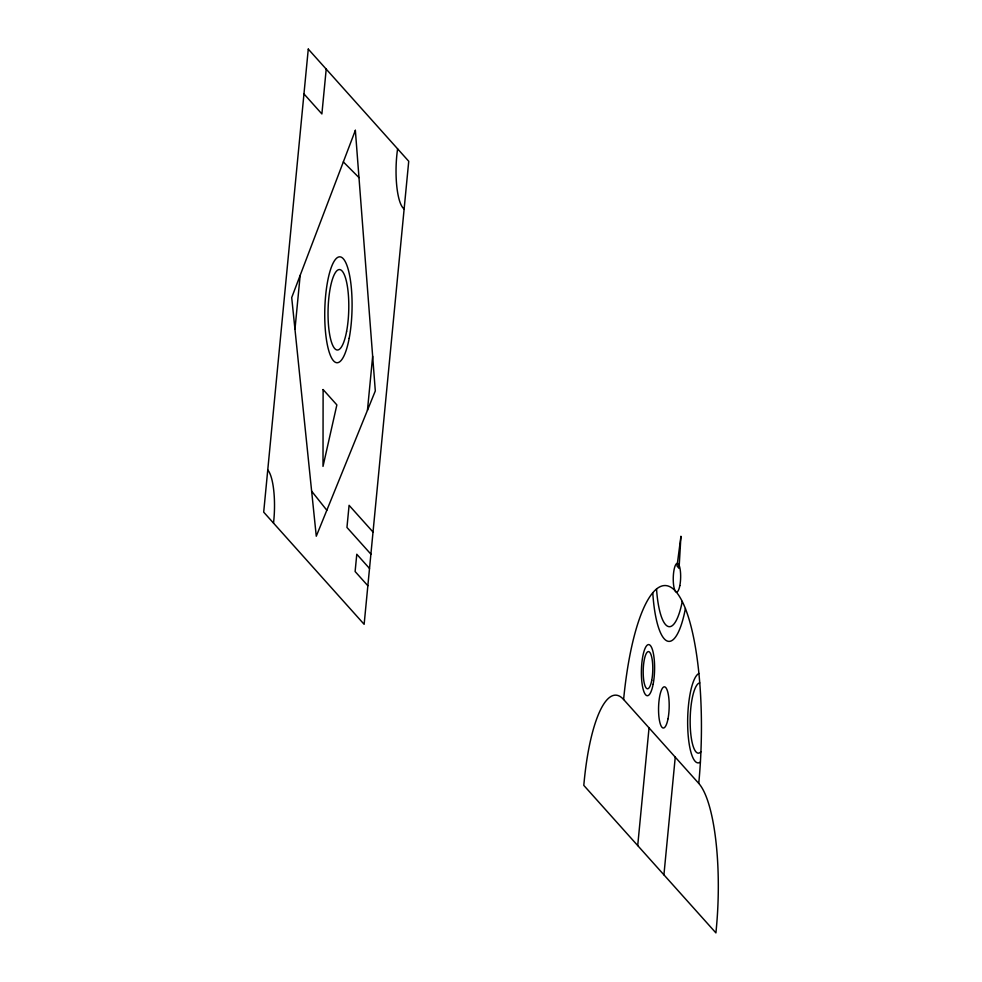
<?xml version="1.0" encoding="UTF-8"?>
<svg xmlns="http://www.w3.org/2000/svg" width="982" height="982" viewBox="0 0 982 982"><rect width="100%" height="100%" fill="white"/><g stroke="black" fill="none" stroke-linecap="round" stroke-linejoin="round"><path stroke-width="1.47" d="M294.968 329.289L300.161 275.365M326.208 69.121L321.887 113.937L303.954 93.904M367.464 410.231L372.657 356.319M637.711 845.588L649.041 727.908M663.918 874.852L675.248 757.171M343.344 161.907L358.982 177.607M623.607 699.503L698.754 783.403A118.282 30.381 -88.5 0 1 716.271 929.107L715.915 932.9L583.787 785.367L584.155 781.574A118.282 30.381 -88.5 0 1 623.607 699.503A155.966 40.066 -88.5 0 1 675.641 591.299A155.966 40.066 -88.5 0 1 698.754 783.403M373.025 532.035L349.089 505.313L346.953 527.444L370.901 554.167M369.514 568.468L356.785 554.241L355.116 571.524L367.857 585.751M311.638 491.172L326.834 510.259M685.399 608.582A71.981 18.486 -88.5 0 1 666.827 640.841A71.981 18.486 -88.5 0 1 652.772 592.76M682.257 601.475A57.287 14.718 -88.5 0 1 667.65 626.258A57.287 14.718 -88.5 0 1 656.528 588.991M700.399 762.032A44.902 11.539 -88.5 0 1 687.67 725.133A44.902 11.539 -88.5 0 1 698.902 673.468M700.915 751.758A35.143 9.022 -88.5 0 1 690.174 723.587A35.143 9.022 -88.5 0 1 699.749 682.895M404.142 208.933A42.312 10.863 -88.5 0 1 397.612 148.859M267.755 469.961A40.888 10.507 -88.5 0 1 273.512 523.099M323.115 389.559L323.004 466.401L336.863 404.903L323.115 389.559M680.919 536.418L679.053 568.357L677.04 566.013L680.919 536.418M308.274 49.1L263.692 512.138L364.138 624.307L408.733 161.269L308.274 49.1M355.361 130.324L291.703 297.583L316.278 536.221L375.308 390.934L355.361 130.324M679.839 585.591A14.349 3.683 -88.5 0 0 677.519 563.386A14.349 3.683 -88.5 0 0 673.492 584.143A14.349 3.683 -88.5 0 0 679.839 585.591M651.741 680.379A18.597 4.775 -88.5 0 0 648.721 651.618A18.597 4.775 -88.5 0 0 643.517 678.513A18.597 4.775 -88.5 0 0 651.741 680.379M668.018 718.775A20.634 5.303 -88.5 0 0 664.679 686.86A20.634 5.303 -88.5 0 0 658.91 716.7A20.634 5.303 -88.5 0 0 668.018 718.775M653.14 684.233A25.593 6.579 -88.5 0 0 649.004 644.622A25.593 6.579 -88.5 0 0 641.835 681.643A25.593 6.579 -88.5 0 0 653.14 684.233M346.597 331.437A40.237 10.336 -88.5 0 0 339.858 269.608A40.237 10.336 -88.5 0 0 328.786 328.319A40.237 10.336 -88.5 0 0 346.597 331.437M349.187 338.287A52.979 13.613 -88.5 0 0 340.312 256.879A52.979 13.613 -88.5 0 0 325.729 334.187A52.979 13.613 -88.5 0 0 349.187 338.287"/></g></svg>
